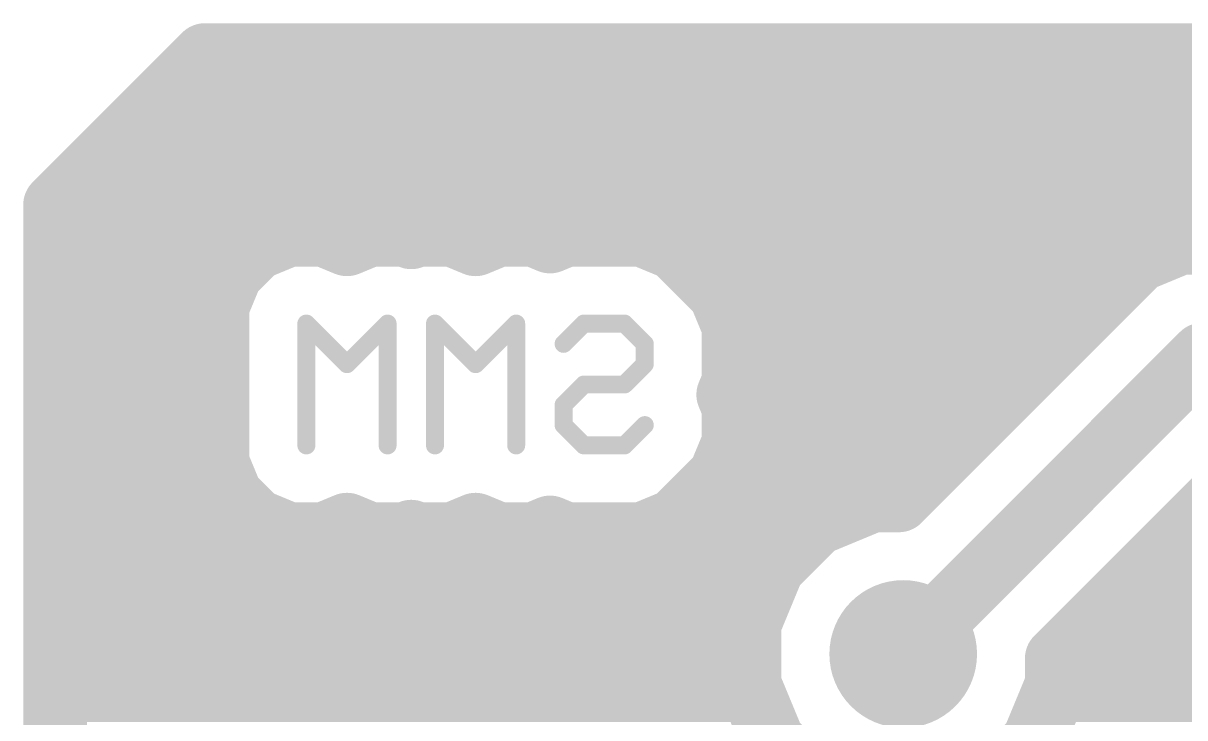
# Model space of a CAD drawing. Extents: x 5.3 to 60.7, y 2.1 to 49.9.
# Drawn here: x 5.31 to 20.09, y 41.1 to 49.94 of the extents above; entities that cross this region are included whole.
import ezdxf

# ---------------------------------------------------------------- set-up
doc = ezdxf.new("R2010")
doc.units = 0
doc.layers.add('16', color=174, linetype='CONTINUOUS')
doc.layers.add('17', color=94, linetype='CONTINUOUS')

# ---------------------------------------------------------------- blocks, each defined once
blk = doc.blocks.new('ROUNDP')
at = {"const_width": 0.5}
blk.add_lwpolyline([(0, -0.25, 1), (0, 0.25, 1), (0, -0.25)], format="xyb", dxfattribs=at)

msp = doc.modelspace()

# ---------------------------------------------------------------- linework, layer by layer
at = {"layer": '16'}
for points, const_width in [([(5.715, 47.625), (7.62, 49.53)], 0.8128), ([(7.62, 49.53), (58.42, 49.53)], 0.8128), ([(6.858, 48.768), (55.3919, 48.768)], 0.8128), ([(6.0452, 47.9552), (54.4931, 47.9552)], 0.8128), ([(5.715, 5.08), (5.715, 47.625)], 0.8128), ([(8.6877, 47.2453), (8.2723, 47.0732)], 0.8128), ([(9.1374, 47.2453), (8.6877, 47.2453)], 0.8128), ([(9.4295, 47.1243), (9.1374, 47.2453)], 0.8128), ([(9.7216, 47.2453), (9.4295, 47.1243)], 0.8128), ([(10.1712, 47.2453), (9.7216, 47.2453)], 0.8128), ([(10.2481, 47.2135), (10.1712, 47.2453)], 0.8128), ([(10.3249, 47.2453), (10.2481, 47.2135)], 0.8128), ([(10.7746, 47.2453), (10.3249, 47.2453)], 0.8128), ([(11.0666, 47.1243), (10.7746, 47.2453)], 0.8128), ([(11.3587, 47.2453), (11.0666, 47.1243)], 0.8128), ([(11.8084, 47.2453), (11.3587, 47.2453)], 0.8128), ([(11.9756, 47.1761), (11.8084, 47.2453)], 0.8128), ([(12.2205, 47.2453), (12.0144, 47.16)], 0.8128), ([(13.1871, 47.2453), (12.2205, 47.2453)], 0.8128), ([(13.5361, 47.1007), (13.1871, 47.2453)], 0.8128), ([(5.715, 47.1424), (8.4393, 47.1424)], 0.8128), ([(8.2723, 47.0732), (7.9544, 46.7553)], 0.8128), ([(9.3859, 47.1424), (9.4731, 47.1424)], 0.8128), ([(11.023, 47.1424), (11.1102, 47.1424)], 0.8128), ([(12.0144, 47.16), (11.9756, 47.1761)], 0.8128), ([(13.4356, 47.1424), (54.2544, 47.1424)], 0.8128), ([(13.6025, 47.0732), (13.5361, 47.1007)], 0.8128), ([(13.7976, 46.8781), (13.6025, 47.0732)], 0.8128), ([(13.6025, 47.0732), (13.6025, 47.0732)], 0.8128), ([(13.6025, 47.0732), (13.6025, 47.0732)], 0.8128), ([(20.0371, 47.1424), (19.5143, 46.9259)], 0.8128), ([(33.3029, 47.1424), (20.0371, 47.1424)], 0.8128), ([(19.5143, 46.9259), (16.4542, 43.8658)], 0.8128), ([(13.9205, 46.7553), (13.7976, 46.8781)], 0.8128), ([(7.9544, 46.7553), (7.7823, 46.3399)], 0.8128), ([(13.9838, 46.6919), (13.9205, 46.7553)], 0.8128), ([(13.9205, 46.7553), (13.9205, 46.7553)], 0.8128), ([(14.1789, 46.4968), (13.9838, 46.6919)], 0.8128), ([(14.1984, 46.4499), (14.1789, 46.4968)], 0.8128), ([(14.1789, 46.4968), (14.1789, 46.4968)], 0.8128), ([(14.1789, 46.4968), (14.1789, 46.4968)], 0.8128), ([(5.715, 46.3296), (7.7823, 46.3296)], 0.8128), ([(7.7823, 46.3399), (7.7823, 44.3395)], 0.8128), ([(14.351, 46.0814), (14.1984, 46.4499)], 0.8128), ([(14.2482, 46.3296), (18.918, 46.3296)], 0.8128), ([(14.351, 45.3733), (14.351, 46.0814)], 0.8128), ([(9.4295, 45.5981), (8.9126, 46.115)], 0.2286), ([(8.9126, 46.115), (8.9126, 44.5643)], 0.2286), ([(9.9464, 46.115), (9.4295, 45.5981)], 0.2286), ([(9.9464, 44.5643), (9.9464, 46.115)], 0.2286), ([(11.0666, 45.5981), (10.5497, 46.115)], 0.2286), ([(10.5497, 46.115), (10.5497, 44.5643)], 0.2286), ([(11.5835, 46.115), (11.0666, 45.5981)], 0.2286), ([(11.5835, 44.5643), (11.5835, 46.115)], 0.2286), ([(12.1869, 45.8566), (12.4453, 46.115)], 0.2286), ([(12.4453, 46.115), (12.9622, 46.115)], 0.2286), ([(12.9622, 46.115), (13.2207, 45.8566)], 0.2286), ([(20.32, 45.72), (16.51, 41.91)], 0.8128), ([(33.02, 45.72), (20.32, 45.72)], 0.8128), ([(5.715, 45.5168), (7.7823, 45.5168)], 0.8128), ([(13.2207, 45.8566), (13.2207, 45.5981)], 0.2286), ([(14.351, 45.5168), (18.1052, 45.5168)], 0.8128), ([(13.2207, 45.5981), (12.9622, 45.3397)], 0.2286), ([(14.2835, 45.2104), (14.351, 45.3733)], 0.8128), ([(14.351, 45.0476), (14.2835, 45.2104)], 0.8128), ([(12.4453, 45.3397), (12.1869, 45.0812)], 0.2286), ([(12.9622, 45.3397), (12.4453, 45.3397)], 0.2286), ([(14.351, 44.5979), (14.351, 45.0476)], 0.8128), ([(5.715, 44.704), (7.7823, 44.704)], 0.8128), ([(12.1869, 45.0812), (12.1869, 44.8228)], 0.2286), ([(14.351, 44.704), (17.2924, 44.704)], 0.8128), ([(14.1789, 44.1825), (14.351, 44.5979)], 0.8128), ([(12.1869, 44.8228), (12.4453, 44.5643)], 0.2286), ([(12.9622, 44.5643), (13.2207, 44.8228)], 0.2286), ([(7.7823, 44.3395), (7.9544, 43.924)], 0.8128), ([(12.4453, 44.5643), (12.9622, 44.5643)], 0.2286), ([(18.4658, 41.8542), (20.9092, 44.2976)], 0.8128), ([(13.6025, 43.6061), (14.1789, 44.1825)], 0.8128), ([(5.715, 43.8912), (7.9872, 43.8912)], 0.8128), ([(7.9544, 43.924), (8.2723, 43.6061)], 0.8128), ([(13.8876, 43.8912), (16.4796, 43.8912)], 0.8128), ([(16.121, 43.8658), (15.4021, 43.568)], 0.8128), ([(16.4542, 43.8658), (16.121, 43.8658)], 0.8128), ([(8.2723, 43.6061), (8.6877, 43.434)], 0.8128), ([(9.1374, 43.434), (9.4295, 43.555)], 0.8128), ([(9.4295, 43.555), (9.7216, 43.434)], 0.8128), ([(10.7746, 43.434), (11.0666, 43.555)], 0.8128), ([(11.0666, 43.555), (11.3587, 43.434)], 0.8128), ([(11.8084, 43.434), (12.0144, 43.5194)], 0.8128), ([(12.0144, 43.5194), (12.2205, 43.434)], 0.8128), ([(13.1871, 43.434), (13.6025, 43.6061)], 0.8128), ([(15.4021, 43.568), (14.852, 43.0179)], 0.8128), ([(8.6877, 43.434), (9.1374, 43.434)], 0.8128), ([(9.7216, 43.434), (10.1712, 43.434)], 0.8128), ([(10.1712, 43.434), (10.2481, 43.4658)], 0.8128), ([(10.2481, 43.4658), (10.3249, 43.434)], 0.8128), ([(10.3249, 43.434), (10.7746, 43.434)], 0.8128), ([(11.3587, 43.434), (11.8084, 43.434)], 0.8128), ([(12.2205, 43.434), (13.1871, 43.434)], 0.8128), ([(5.715, 43.0784), (14.9125, 43.0784)], 0.8128), ([(19.69, 43.0784), (21.2625, 43.0784)], 0.8128), ([(14.852, 43.0179), (14.5542, 42.299)], 0.8128), ([(5.715, 42.2656), (14.5542, 42.2656)], 0.8128), ([(14.5542, 42.299), (14.5542, 41.521)], 0.8128), ([(18.8772, 42.2656), (20.9042, 42.2656)], 0.8128), ([(18.4658, 41.521), (18.4658, 41.8542)], 0.8128), ([(5.715, 41.4528), (14.5824, 41.4528)], 0.8128), ([(14.5542, 41.521), (14.852, 40.8021)], 0.8128), ([(18.168, 40.8021), (18.4658, 41.521)], 0.8128), ([(18.4376, 41.4528), (20.9324, 41.4528)], 0.8128), ([(14.852, 40.8021), (15.2693, 40.3848)], 0.8128), ([(17.7507, 40.3848), (18.168, 40.8021)], 0.8128)]:
    msp.add_lwpolyline(points, dxfattribs=dict(at, const_width=const_width))
for points, const_width in [([(7.62, 49.7332, 1), (7.62, 49.3268)], 0.4064), ([(7.7637, 49.3863, 1), (7.4763, 49.6737)], 0.4064), ([(6.858, 48.9712, 1), (6.858, 48.5648)], 0.4064), ([(6.0452, 48.1584, 1), (6.0452, 47.752)], 0.4064), ([(5.9182, 47.625, 1), (5.5118, 47.625)], 0.4064), ([(5.5713, 47.7687, 1), (5.8587, 47.4813)], 0.4064), ([(8.6877, 47.4485, 1), (8.6877, 47.0421)], 0.4064), ([(8.7655, 47.0576, 1), (8.61, 47.4331)], 0.4064), ([(9.2152, 47.4331, 1), (9.0596, 47.0576)], 0.4064), ([(9.1374, 47.0421, 1), (9.1374, 47.4485)], 0.4064), ([(9.7216, 47.4485, 1), (9.7216, 47.0421)], 0.4064), ([(9.7993, 47.0576, 1), (9.6438, 47.4331)], 0.4064), ([(10.249, 47.4331, 1), (10.0935, 47.0576)], 0.4064), ([(10.3249, 47.4485, 1), (10.3249, 47.0421)], 0.4064), ([(10.1712, 47.0421, 1), (10.1712, 47.4485)], 0.4064), ([(10.4027, 47.0576, 1), (10.2471, 47.4331)], 0.4064), ([(10.8523, 47.4331, 1), (10.6968, 47.0576)], 0.4064), ([(10.7746, 47.0421, 1), (10.7746, 47.4485)], 0.4064), ([(11.3587, 47.4485, 1), (11.3587, 47.0421)], 0.4064), ([(11.4365, 47.0576, 1), (11.2809, 47.4331)], 0.4064), ([(11.8861, 47.4331, 1), (11.7306, 47.0576)], 0.4064), ([(11.8084, 47.0421, 1), (11.8084, 47.4485)], 0.4064), ([(12.2205, 47.4485, 1), (12.2205, 47.0421)], 0.4064), ([(12.2983, 47.0576, 1), (12.1427, 47.4331)], 0.4064), ([(13.2648, 47.4331, 1), (13.1093, 47.0576)], 0.4064), ([(13.1871, 47.0421, 1), (13.1871, 47.4485)], 0.4064), ([(5.715, 47.3456, 1), (5.715, 46.9392)], 0.4064), ([(8.1945, 47.261, 1), (8.3501, 46.8855)], 0.4064), ([(8.416, 46.9296, 1), (8.1286, 47.2169)], 0.4064), ([(8.4393, 46.9392, 1), (8.4393, 47.3456)], 0.4064), ([(9.3859, 47.3456, 1), (9.3859, 46.9392)], 0.4064), ([(9.3517, 47.3121, 1), (9.5072, 46.9366)], 0.4064), ([(9.3517, 46.9366, 1), (9.5072, 47.3121)], 0.4064), ([(9.4731, 46.9392, 1), (9.4731, 47.3456)], 0.4064), ([(10.1703, 47.4012, 1), (10.3258, 47.0258)], 0.4064), ([(10.1703, 47.0258, 1), (10.3258, 47.4012)], 0.4064), ([(11.023, 47.3456, 1), (11.023, 46.9392)], 0.4064), ([(10.9889, 47.3121, 1), (11.1444, 46.9366)], 0.4064), ([(10.9889, 46.9366, 1), (11.1444, 47.3121)], 0.4064), ([(11.1102, 46.9392, 1), (11.1102, 47.3456)], 0.4064), ([(12.0533, 47.3638, 1), (11.8978, 46.9883)], 0.4064), ([(11.9367, 47.3477, 1), (12.0922, 46.9722)], 0.4064), ([(11.8978, 46.9883, 1), (12.0533, 47.3638)], 0.4064), ([(11.9367, 46.9722, 1), (12.0922, 47.3477)], 0.4064), ([(13.4356, 47.3456, 1), (13.4356, 46.9392)], 0.4064), ([(13.6139, 47.2885, 1), (13.4584, 46.913)], 0.4064), ([(13.7462, 47.2169, 1), (13.4588, 46.9296)], 0.4064), ([(13.6025, 47.2764, 1), (13.6025, 46.87)], 0.4064), ([(13.8057, 47.0732, 1), (13.3993, 47.0732)], 0.4064), ([(13.4584, 46.913, 1), (13.6139, 47.2885)], 0.4064), ([(13.5248, 46.8855, 1), (13.6803, 47.261)], 0.4064), ([(13.6025, 46.87, 1), (13.6025, 47.2764)], 0.4064), ([(20.0371, 47.3456, 1), (20.0371, 46.9392)], 0.4064), ([(20.1148, 46.9547, 1), (19.9593, 47.3301)], 0.4064), ([(19.4365, 47.1136, 1), (19.592, 46.7381)], 0.4064), ([(19.658, 46.7822, 1), (19.3706, 47.0695)], 0.4064), ([(13.3993, 47.0732, 1), (13.8057, 47.0732)], 0.4064), ([(13.9413, 47.0218, 1), (13.6539, 46.7345)], 0.4064), ([(13.6539, 46.7345, 1), (13.9413, 47.0218)], 0.4064), ([(7.8107, 46.899, 1), (8.098, 46.6116)], 0.4064), ([(8.1421, 46.6775, 1), (7.7666, 46.833)], 0.4064), ([(14.0641, 46.899, 1), (13.7768, 46.6116)], 0.4064), ([(14.1237, 46.7553, 1), (13.7173, 46.7553)], 0.4064), ([(13.7768, 46.6116, 1), (14.0641, 46.899)], 0.4064), ([(14.1275, 46.8356, 1), (13.8401, 46.5482)], 0.4064), ([(13.8401, 46.5482, 1), (14.1275, 46.8356)], 0.4064), ([(13.7173, 46.7553, 1), (14.1237, 46.7553)], 0.4064), ([(14.3667, 46.5746, 1), (13.9912, 46.4191)], 0.4064), ([(14.1789, 46.7, 1), (14.1789, 46.2936)], 0.4064), ([(14.3821, 46.4968, 1), (13.9757, 46.4968)], 0.4064), ([(14.1789, 46.2936, 1), (14.1789, 46.7)], 0.4064), ([(5.715, 46.5328, 1), (5.715, 46.1264)], 0.4064), ([(7.9855, 46.3399, 1), (7.5791, 46.3399)], 0.4064), ([(7.7823, 46.1264, 1), (7.7823, 46.5328)], 0.4064), ([(14.3861, 46.5276, 1), (14.0106, 46.3721)], 0.4064), ([(14.0106, 46.3721, 1), (14.3861, 46.5276)], 0.4064), ([(14.0352, 46.3531, 1), (14.3226, 46.6405)], 0.4064), ([(14.2482, 46.5328, 1), (14.2482, 46.1264)], 0.4064), ([(18.918, 46.1264, 1), (18.918, 46.5328)], 0.4064), ([(7.5945, 46.4176, 1), (7.97, 46.2621)], 0.4064), ([(13.9757, 46.4968, 1), (14.3821, 46.4968)], 0.4064), ([(14.5542, 46.0814, 1), (14.1478, 46.0814)], 0.4064), ([(14.1633, 46.0036, 1), (14.5387, 46.1592)], 0.4064), ([(8.9697, 46.115, 1), (8.8554, 46.115)], 0.1143), ([(8.953, 46.1554, 1), (8.8722, 46.0746)], 0.1143), ([(10.0035, 46.115, 1), (9.8892, 46.115)], 0.1143), ([(9.9868, 46.0746, 1), (9.906, 46.1554)], 0.1143), ([(10.5901, 46.1554, 1), (10.5093, 46.0746)], 0.1143), ([(10.6069, 46.115, 1), (10.4926, 46.115)], 0.1143), ([(11.6407, 46.115, 1), (11.5264, 46.115)], 0.1143), ([(11.624, 46.0746, 1), (11.5431, 46.1554)], 0.1143), ([(12.4453, 46.1722, 1), (12.4453, 46.0579)], 0.1143), ([(12.4857, 46.0746, 1), (12.4049, 46.1554)], 0.1143), ([(13.0027, 46.1554, 1), (12.9218, 46.0746)], 0.1143), ([(12.9622, 46.0579, 1), (12.9622, 46.1722)], 0.1143), ([(20.32, 45.9232, 1), (20.32, 45.5168)], 0.4064), ([(20.4637, 45.5763, 1), (20.1763, 45.8637)], 0.4064), ([(5.715, 45.72, 1), (5.715, 45.3136)], 0.4064), ([(7.7823, 45.3136, 1), (7.7823, 45.72)], 0.4064), ([(12.1465, 45.897, 1), (12.2273, 45.8162)], 0.1143), ([(13.2779, 45.8566, 1), (13.1636, 45.8566)], 0.1143), ([(13.1803, 45.8162, 1), (13.2611, 45.897)], 0.1143), ([(14.351, 45.72, 1), (14.351, 45.3136)], 0.4064), ([(18.1052, 45.3136, 1), (18.1052, 45.72)], 0.4064), ([(9.3891, 45.6385, 1), (9.4699, 45.5577)], 0.1143), ([(9.3891, 45.5577, 1), (9.4699, 45.6385)], 0.1143), ([(11.0262, 45.6385, 1), (11.107, 45.5577)], 0.1143), ([(11.0262, 45.5577, 1), (11.107, 45.6385)], 0.1143), ([(13.2611, 45.5577, 1), (13.1803, 45.6385)], 0.1143), ([(14.5387, 45.2955, 1), (14.1633, 45.451)], 0.4064), ([(13.1636, 45.5981, 1), (13.2779, 45.5981)], 0.1143), ([(14.4713, 45.2882, 1), (14.0958, 45.1327)], 0.4064), ([(14.1478, 45.3733, 1), (14.5542, 45.3733)], 0.4064), ([(12.4453, 45.3968, 1), (12.4453, 45.2825)], 0.1143), ([(12.4857, 45.2993, 1), (12.4049, 45.3801)], 0.1143), ([(12.9218, 45.3801, 1), (13.0027, 45.2993)], 0.1143), ([(12.9622, 45.2825, 1), (12.9622, 45.3968)], 0.1143), ([(14.0958, 45.2882, 1), (14.4713, 45.1327)], 0.4064), ([(14.5542, 45.0476, 1), (14.1478, 45.0476)], 0.4064), ([(14.1633, 44.9698, 1), (14.5387, 45.1253)], 0.4064), ([(5.715, 44.9072, 1), (5.715, 44.5008)], 0.4064), ([(7.7823, 44.5008, 1), (7.7823, 44.9072)], 0.4064), ([(12.244, 45.0812, 1), (12.1297, 45.0812)], 0.1143), ([(12.1465, 45.1216, 1), (12.2273, 45.0408)], 0.1143), ([(14.351, 44.9072, 1), (14.351, 44.5008)], 0.4064), ([(17.2924, 44.5008, 1), (17.2924, 44.9072)], 0.4064), ([(14.5387, 44.5202, 1), (14.1633, 44.6757)], 0.4064), ([(12.1297, 44.8228, 1), (12.244, 44.8228)], 0.1143), ([(12.2273, 44.8632, 1), (12.1465, 44.7823)], 0.1143), ([(13.2611, 44.7823, 1), (13.1803, 44.8632)], 0.1143), ([(14.1478, 44.5979, 1), (14.5542, 44.5979)], 0.4064), ([(7.97, 44.4172, 1), (7.5945, 44.2617)], 0.4064), ([(12.4453, 44.6215, 1), (12.4453, 44.5072)], 0.1143), ([(12.4049, 44.5239, 1), (12.4857, 44.6047)], 0.1143), ([(12.9218, 44.6047, 1), (13.0027, 44.5239)], 0.1143), ([(12.9622, 44.5072, 1), (12.9622, 44.6215)], 0.1143), ([(7.5791, 44.3395, 1), (7.9855, 44.3395)], 0.4064), ([(8.8554, 44.5643, 1), (8.9697, 44.5643)], 0.1143), ([(9.8892, 44.5643, 1), (10.0035, 44.5643)], 0.1143), ([(10.4926, 44.5643, 1), (10.6069, 44.5643)], 0.1143), ([(11.5264, 44.5643, 1), (11.6407, 44.5643)], 0.1143), ([(14.3226, 44.0388, 1), (14.0352, 44.3262)], 0.4064), ([(13.9912, 44.2602, 1), (14.3667, 44.1047)], 0.4064), ([(5.715, 44.0944, 1), (5.715, 43.688)], 0.4064), ([(8.098, 44.0677, 1), (7.8107, 43.7804)], 0.4064), ([(7.9872, 43.688, 1), (7.9872, 44.0944)], 0.4064), ([(13.8876, 44.0944, 1), (13.8876, 43.688)], 0.4064), ([(16.121, 44.069, 1), (16.121, 43.6626)], 0.4064), ([(16.1987, 43.6781, 1), (16.0432, 44.0535)], 0.4064), ([(16.3105, 44.0095, 1), (16.5979, 43.7221)], 0.4064), ([(16.4542, 43.6626, 1), (16.4542, 44.069)], 0.4064), ([(16.4796, 43.688, 1), (16.4796, 44.0944)], 0.4064), ([(7.7666, 43.8463, 1), (8.1421, 44.0018)], 0.4064), ([(8.3501, 43.7938, 1), (8.1945, 43.4183)], 0.4064), ([(8.1286, 43.4624, 1), (8.416, 43.7498)], 0.4064), ([(9.5072, 43.7427, 1), (9.3517, 43.3673)], 0.4064), ([(9.5072, 43.3673, 1), (9.3517, 43.7427)], 0.4064), ([(11.1444, 43.7427, 1), (10.9889, 43.3673)], 0.4064), ([(11.1444, 43.3673, 1), (10.9889, 43.7427)], 0.4064), ([(12.0922, 43.7071, 1), (11.9367, 43.3316)], 0.4064), ([(12.0922, 43.3316, 1), (11.9367, 43.7071)], 0.4064), ([(13.4588, 43.7498, 1), (13.7462, 43.4624)], 0.4064), ([(13.6803, 43.4183, 1), (13.5247, 43.7938)], 0.4064), ([(15.3244, 43.7558, 1), (15.4799, 43.3803)], 0.4064), ([(15.5458, 43.4244, 1), (15.2584, 43.7117)], 0.4064), ([(8.6877, 43.6372, 1), (8.6877, 43.2308)], 0.4064), ([(8.61, 43.2463, 1), (8.7655, 43.6217)], 0.4064), ([(9.0596, 43.6217, 1), (9.2152, 43.2463)], 0.4064), ([(9.1374, 43.2308, 1), (9.1374, 43.6372)], 0.4064), ([(9.7216, 43.6372, 1), (9.7216, 43.2308)], 0.4064), ([(9.6438, 43.2463, 1), (9.7993, 43.6217)], 0.4064), ([(10.0935, 43.6217, 1), (10.249, 43.2463)], 0.4064), ([(10.3258, 43.6536, 1), (10.1703, 43.2781)], 0.4064), ([(10.3249, 43.6372, 1), (10.3249, 43.2308)], 0.4064), ([(10.3258, 43.2781, 1), (10.1703, 43.6536)], 0.4064), ([(10.1712, 43.2308, 1), (10.1712, 43.6372)], 0.4064), ([(10.2471, 43.2463, 1), (10.4027, 43.6217)], 0.4064), ([(10.6968, 43.6217, 1), (10.8523, 43.2463)], 0.4064), ([(10.7746, 43.2308, 1), (10.7746, 43.6372)], 0.4064), ([(11.3587, 43.6372, 1), (11.3587, 43.2308)], 0.4064), ([(11.2809, 43.2463, 1), (11.4365, 43.6217)], 0.4064), ([(11.7306, 43.6217, 1), (11.8861, 43.2463)], 0.4064), ([(11.8084, 43.2308, 1), (11.8084, 43.6372)], 0.4064), ([(12.2205, 43.6372, 1), (12.2205, 43.2308)], 0.4064), ([(12.1427, 43.2463, 1), (12.2983, 43.6217)], 0.4064), ([(13.1093, 43.6217, 1), (13.2648, 43.2463)], 0.4064), ([(13.1871, 43.2308, 1), (13.1871, 43.6372)], 0.4064), ([(5.715, 43.2816, 1), (5.715, 42.8752)], 0.4064), ([(14.9125, 42.8752, 1), (14.9125, 43.2816)], 0.4064), ([(19.69, 43.2816, 1), (19.69, 42.8752)], 0.4064), ([(14.7083, 43.1616, 1), (14.9956, 42.8742)], 0.4064), ([(15.0397, 42.9401, 1), (14.6642, 43.0956)], 0.4064), ([(5.715, 42.4688, 1), (5.715, 42.0624)], 0.4064), ([(14.7574, 42.299, 1), (14.351, 42.299)], 0.4064), ([(14.5542, 42.0624, 1), (14.5542, 42.4688)], 0.4064), ([(18.8772, 42.4688, 1), (18.8772, 42.0624)], 0.4064), ([(14.3665, 42.3768, 1), (14.7419, 42.2213)], 0.4064), ([(16.3663, 42.0537, 1), (16.6537, 41.7663)], 0.4064), ([(18.669, 41.8542, 1), (18.2626, 41.8542)], 0.4064), ([(18.3221, 41.9979, 1), (18.6095, 41.7105)], 0.4064), ([(5.715, 41.656, 1), (5.715, 41.2496)], 0.4064), ([(14.7419, 41.5987, 1), (14.3665, 41.4432)], 0.4064), ([(14.5824, 41.2496, 1), (14.5824, 41.656)], 0.4064), ([(18.4376, 41.656, 1), (18.4376, 41.2496)], 0.4064), ([(18.6535, 41.4432, 1), (18.2781, 41.5987)], 0.4064), ([(14.351, 41.521, 1), (14.7574, 41.521)], 0.4064), ([(18.2626, 41.521, 1), (18.669, 41.521)], 0.4064), ([(14.9956, 40.9458, 1), (14.7083, 40.6584)], 0.4064), ([(18.3117, 40.6584, 1), (18.0244, 40.9458)], 0.4064)]:
    msp.add_lwpolyline(points, format="xyb", dxfattribs=dict(at, const_width=const_width))

# ---------------------------------------------------------------- block references
at = {"layer": '17', "xscale": 1.8796, "yscale": 1.8796, "rotation": 270}
msp.add_blockref('ROUNDP', (16.51, 41.91), dxfattribs=at)

doc.saveas('drawing.dxf')
